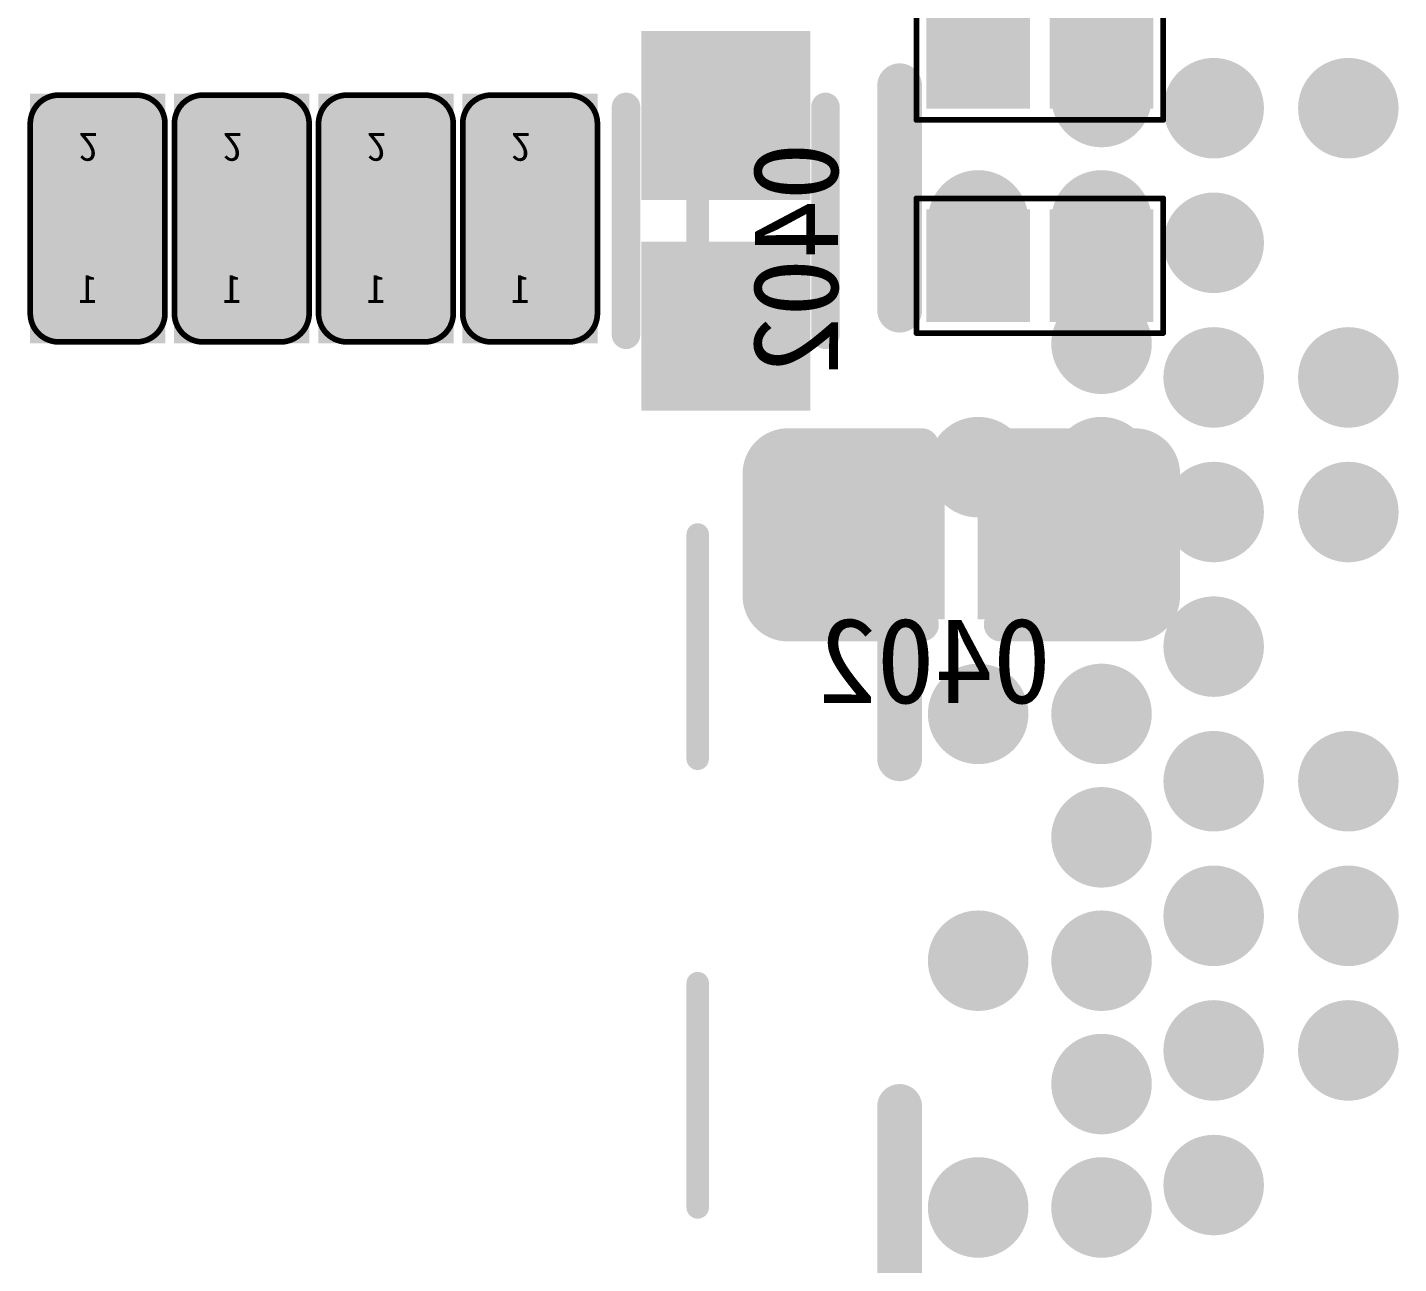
# Model space of a CAD drawing. Header units: millimetres. Extents: x 7.33 to 10.08, y 7.01 to 8.78.
# Drawn here: x 7.8373 to 8.0779, y 7.5051 to 7.722 of the extents above; entities that cross this region are included whole.
import ezdxf

# ---------------------------------------------------------------- set-up
doc = ezdxf.new("R2010")
doc.units = ezdxf.units.MM
doc.header["$MEASUREMENT"] = 0
for name, color, linetype in [('BottomLayer', 5, 'Continuous'), ('BottomOverlay', 54, 'Continuous'), ('BottomPaste', 16, 'Continuous'), ('BottomSolder', 6, 'Continuous'), ('Mechanical16', 56, 'Continuous'), ('Mechanical20', 56, 'Continuous'), ('Mechanical5', 56, 'Continuous'), ('TopLayer', 1, 'Continuous'), ('TopOverlay', 2, 'Continuous'), ('TopPaste', 8, 'Continuous'), ('TopSolder', 216, 'Continuous')]:
    doc.layers.add(name, color=color, linetype=linetype)

# ---------------------------------------------------------------- blocks, each defined once
blk = doc.blocks.new('R0201_B_175')
at = {"layer": 'BottomLayer'}
for points in [[(-0.01792, -0.00788), (-0.00375, -0.00788), (-0.01792, 0.00787), (-0.00375, 0.00787)], [(0.00374, -0.00788), (0.01791, -0.00788), (0.00374, 0.00787), (0.01791, 0.00787)]]:
    blk.add_solid(points, dxfattribs=at)
at = {"layer": 'BottomOverlay', "const_width": 0.001}
for points in [[(-0.02166, 0.01182), (-0.02166, -0.01182)], [(0.02166, 0.01182), (-0.02166, 0.01182)], [(0.02166, 0.01182), (0.02166, -0.01182)], [(0.02166, -0.01182), (-0.02166, -0.01182)]]:
    blk.add_lwpolyline(points, dxfattribs=at)
at = {"layer": 'BottomOverlay', "const_width": 0.0005}
for points in [[(-0.02191, 0.01182, 1), (-0.02141, 0.01182, 1)], [(-0.02191, 0.01182, 1), (-0.02141, 0.01182, 1)], [(0.02141, 0.01182, 1), (0.02191, 0.01182, 1)], [(0.02141, 0.01182, 1), (0.02191, 0.01182, 1)], [(-0.02191, -0.01182, 1), (-0.02141, -0.01182, 1)], [(-0.02191, -0.01182, 1), (-0.02141, -0.01182, 1)], [(0.02141, -0.01182, 1), (0.02191, -0.01182, 1)], [(0.02141, -0.01182, 1), (0.02191, -0.01182, 1)]]:
    blk.add_lwpolyline(points, format="xyb", close=True, dxfattribs=at)
at = {"layer": 'BottomPaste'}
for points in [[(-0.01792, -0.00788), (-0.00375, -0.00788), (-0.01792, 0.00787), (-0.00375, 0.00787)], [(0.00374, -0.00788), (0.01791, -0.00788), (0.00374, 0.00787), (0.01791, 0.00787)]]:
    blk.add_solid(points, dxfattribs=at)
at = {"layer": 'BottomSolder'}
for points in [[(-0.01992, -0.00988), (-0.00175, -0.00988), (-0.01992, 0.00987), (-0.00175, 0.00987)], [(0.00174, -0.00988), (0.01991, -0.00988), (0.00174, 0.00987), (0.01991, 0.00987)]]:
    blk.add_solid(points, dxfattribs=at)
blk = doc.blocks.new('R0201_B_184')
at = {"layer": 'BottomLayer'}
for points in [[(-0.01792, -0.00788), (-0.00375, -0.00788), (-0.01792, 0.00787), (-0.00375, 0.00787)], [(0.00374, -0.00788), (0.01791, -0.00788), (0.00374, 0.00787), (0.01791, 0.00787)]]:
    blk.add_solid(points, dxfattribs=at)
at = {"layer": 'BottomOverlay', "const_width": 0.001}
for points in [[(-0.02166, 0.01182), (-0.02166, -0.01182)], [(0.02166, 0.01182), (-0.02166, 0.01182)], [(0.02166, 0.01182), (0.02166, -0.01182)], [(0.02166, -0.01182), (-0.02166, -0.01182)]]:
    blk.add_lwpolyline(points, dxfattribs=at)
at = {"layer": 'BottomOverlay', "const_width": 0.0005}
for points in [[(-0.02191, 0.01182, 1), (-0.02141, 0.01182, 1)], [(-0.02191, 0.01182, 1), (-0.02141, 0.01182, 1)], [(0.02141, 0.01182, 1), (0.02191, 0.01182, 1)], [(0.02141, 0.01182, 1), (0.02191, 0.01182, 1)], [(-0.02191, -0.01182, 1), (-0.02141, -0.01182, 1)], [(-0.02191, -0.01182, 1), (-0.02141, -0.01182, 1)], [(0.02141, -0.01182, 1), (0.02191, -0.01182, 1)], [(0.02141, -0.01182, 1), (0.02191, -0.01182, 1)]]:
    blk.add_lwpolyline(points, format="xyb", close=True, dxfattribs=at)
at = {"layer": 'BottomPaste'}
for points in [[(-0.01792, -0.00788), (-0.00375, -0.00788), (-0.01792, 0.00787), (-0.00375, 0.00787)], [(0.00374, -0.00788), (0.01791, -0.00788), (0.00374, 0.00787), (0.01791, 0.00787)]]:
    blk.add_solid(points, dxfattribs=at)
at = {"layer": 'BottomSolder'}
for points in [[(-0.01992, -0.00988), (-0.00175, -0.00988), (-0.01992, 0.00987), (-0.00175, 0.00987)], [(0.00174, -0.00988), (0.01991, -0.00988), (0.00174, 0.00987), (0.01991, 0.00987)]]:
    blk.add_solid(points, dxfattribs=at)
blk = doc.blocks.new('C0402_B_445')
at = {"layer": 'BottomLayer'}
for points in [[(-0.0069, -0.01083), (-0.0069, 0.01082), (-0.02855, -0.01083), (-0.02855, 0.01082)], [(0.02855, -0.01083), (0.02855, 0.01082), (0.0069, -0.01083), (0.0069, 0.01082)]]:
    blk.add_solid(points, dxfattribs=at)
at = {"layer": 'BottomOverlay', "const_width": 0.00591}
for points in [[(-0.03543, 0.01075, -0.414249), (-0.03043, 0.01575)], [(0.03043, 0.01575, -0.414249), (0.03543, 0.01075)], [(-0.03043, -0.01575, -0.414331), (-0.03543, -0.01075)], [(0.03543, -0.01075, -0.414331), (0.03043, -0.01575)]]:
    blk.add_lwpolyline(points, format="xyb", dxfattribs=at)
for points in [[(-0.03043, 0.01575), (-0.0069, 0.01575)], [(0.0069, 0.01575), (0.03043, 0.01575)], [(-0.03543, -0.01075), (-0.03543, 0.01075)], [(0.03543, -0.01075), (0.03543, 0.01075)], [(-0.03043, -0.01575), (-0.0069, -0.01575)], [(0.0069, -0.01575), (0.03043, -0.01575)]]:
    blk.add_lwpolyline(points, dxfattribs=at)
at = {"layer": 'BottomOverlay', "const_width": 0.00295}
for points in [[(-0.03191, 0.01575, 1), (-0.02895, 0.01575, 1)], [(-0.03191, 0.01575, 1), (-0.02895, 0.01575, 1)], [(-0.00837, 0.01575, 1), (-0.00542, 0.01575, 1)], [(0.00543, 0.01575, 1), (0.00838, 0.01575, 1)], [(0.02895, 0.01575, 1), (0.03191, 0.01575, 1)], [(0.02895, 0.01575, 1), (0.03191, 0.01575, 1)], [(-0.03691, 0.01075, 1), (-0.03395, 0.01075, 1)], [(-0.03691, 0.01075, 1), (-0.03395, 0.01075, 1)], [(0.03395, 0.01075, 1), (0.03691, 0.01075, 1)], [(0.03395, 0.01075, 1), (0.03691, 0.01075, 1)], [(-0.03691, -0.01075, 1), (-0.03395, -0.01075, 1)], [(-0.03691, -0.01075, 1), (-0.03395, -0.01075, 1)], [(0.03395, -0.01075, 1), (0.03691, -0.01075, 1)], [(0.03395, -0.01075, 1), (0.03691, -0.01075, 1)], [(-0.03191, -0.01575, 1), (-0.02895, -0.01575, 1)], [(-0.03191, -0.01575, 1), (-0.02895, -0.01575, 1)], [(-0.00837, -0.01575, 1), (-0.00542, -0.01575, 1)], [(0.00543, -0.01575, 1), (0.00838, -0.01575, 1)], [(0.02895, -0.01575, 1), (0.03191, -0.01575, 1)], [(0.02895, -0.01575, 1), (0.03191, -0.01575, 1)]]:
    blk.add_lwpolyline(points, format="xyb", close=True, dxfattribs=at)
at = {"layer": 'BottomPaste'}
for points in [[(-0.0069, -0.01083), (-0.0069, 0.01082), (-0.02855, -0.01083), (-0.02855, 0.01082)], [(0.02855, -0.01083), (0.02855, 0.01082), (0.0069, -0.01083), (0.0069, 0.01082)]]:
    blk.add_solid(points, dxfattribs=at)
at = {"layer": 'BottomSolder'}
for points in [[(-0.0029, -0.01483), (-0.0029, 0.01482), (-0.03254, -0.01483), (-0.03254, 0.01482)], [(0.03254, -0.01483), (0.03254, 0.01482), (0.0029, -0.01483), (0.0029, 0.01482)]]:
    blk.add_solid(points, dxfattribs=at)
blk = doc.blocks.new('C0402_BGA_B_557')
at = {"layer": 'BottomLayer'}
for points in [[(-0.00767, 0.01083), (-0.02933, 0.01083), (-0.00767, -0.01083), (-0.02933, -0.01083)], [(0.02933, 0.01083), (0.00767, 0.01083), (0.02933, -0.01083), (0.00767, -0.01083)]]:
    blk.add_solid(points, dxfattribs=at)
at = {"layer": 'BottomOverlay', "const_width": 0.005}
for points in [[(-0.02, 0.0175), (0.02, 0.0175)], [(-0.02, -0.0175), (0.02, -0.0175)]]:
    blk.add_lwpolyline(points, dxfattribs=at)
at = {"layer": 'BottomOverlay', "const_width": 0.0025}
for points in [[(-0.02125, 0.0175, 1), (-0.01875, 0.0175, 1)], [(0.01875, 0.0175, 1), (0.02125, 0.0175, 1)], [(-0.02125, -0.0175, 1), (-0.01875, -0.0175, 1)], [(0.01875, -0.0175, 1), (0.02125, -0.0175, 1)]]:
    blk.add_lwpolyline(points, format="xyb", close=True, dxfattribs=at)
at = {"layer": 'BottomPaste'}
for points in [[(-0.00767, 0.01083), (-0.02933, 0.01083), (-0.00767, -0.01083), (-0.02933, -0.01083)], [(0.02933, 0.01083), (0.00767, 0.01083), (0.02933, -0.01083), (0.00767, -0.01083)]]:
    blk.add_solid(points, dxfattribs=at)
at = {"layer": 'BottomSolder'}
for points in [[(-0.00367, 0.01483), (-0.03333, 0.01483), (-0.00367, -0.01483), (-0.03333, -0.01483)], [(0.03333, 0.01483), (0.00367, 0.01483), (0.03333, -0.01483), (0.00367, -0.01483)]]:
    blk.add_solid(points, dxfattribs=at)
blk = doc.blocks.new('C0201_B_558')
at = {"layer": 'BottomLayer'}
for points in [[(-0.01792, -0.00788), (-0.00375, -0.00788), (-0.01792, 0.00787), (-0.00375, 0.00787)], [(0.00374, -0.00788), (0.01791, -0.00788), (0.00374, 0.00787), (0.01791, 0.00787)]]:
    blk.add_solid(points, dxfattribs=at)
at = {"layer": 'BottomOverlay', "const_width": 0.001}
for points in [[(-0.02166, 0.00681, -0.414249), (-0.01666, 0.01182)], [(0.01665, 0.01182, -0.414214), (0.02166, 0.00681)], [(-0.01666, -0.01182, -0.414178), (-0.02166, -0.00681)], [(0.02166, -0.00681, -0.414132), (0.01665, -0.01182)]]:
    blk.add_lwpolyline(points, format="xyb", dxfattribs=at)
for points in [[(0.01665, 0.01182), (-0.01666, 0.01182)], [(-0.02166, -0.00681), (-0.02166, 0.00681)], [(0.02166, -0.00681), (0.02166, 0.00681)], [(0.01665, -0.01182), (-0.01666, -0.01182)]]:
    blk.add_lwpolyline(points, dxfattribs=at)
at = {"layer": 'BottomOverlay', "const_width": 0.0005}
for points in [[(-0.01691, 0.01182, 1), (-0.01641, 0.01182, 1)], [(-0.01691, 0.01182, 1), (-0.01641, 0.01182, 1)], [(0.0164, 0.01182, 1), (0.0169, 0.01182, 1)], [(0.0164, 0.01182, 1), (0.0169, 0.01182, 1)], [(-0.02191, 0.00681, 1), (-0.02141, 0.00681, 1)], [(-0.02191, 0.00681, 1), (-0.02141, 0.00681, 1)], [(0.02141, 0.00681, 1), (0.02191, 0.00681, 1)], [(0.02141, 0.00681, 1), (0.02191, 0.00681, 1)], [(-0.02191, -0.00681, 1), (-0.02141, -0.00681, 1)], [(-0.02191, -0.00681, 1), (-0.02141, -0.00681, 1)], [(0.02141, -0.00681, 1), (0.02191, -0.00681, 1)], [(0.02141, -0.00681, 1), (0.02191, -0.00681, 1)], [(-0.01691, -0.01182, 1), (-0.01641, -0.01182, 1)], [(-0.01691, -0.01182, 1), (-0.01641, -0.01182, 1)], [(0.0164, -0.01182, 1), (0.0169, -0.01182, 1)], [(0.0164, -0.01182, 1), (0.0169, -0.01182, 1)]]:
    blk.add_lwpolyline(points, format="xyb", close=True, dxfattribs=at)
at = {"layer": 'BottomPaste'}
for points in [[(-0.01792, -0.00788), (-0.00375, -0.00788), (-0.01792, 0.00787), (-0.00375, 0.00787)], [(0.00374, -0.00788), (0.01791, -0.00788), (0.00374, 0.00787), (0.01791, 0.00787)]]:
    blk.add_solid(points, dxfattribs=at)
at = {"layer": 'BottomSolder'}
for points in [[(-0.02192, -0.01188), (0.00025, -0.01188), (-0.02192, 0.01187), (0.00025, 0.01187)], [(-0.00026, -0.01188), (0.02191, -0.01188), (-0.00026, 0.01187), (0.02191, 0.01187)]]:
    blk.add_solid(points, dxfattribs=at)
at = {"layer": 'Mechanical20', "text_generation_flag": 2}
for s, rotation, p in [('1', -90, (-0.01484, 0)), ('2', 90, (0.015, 0.00333))]:
    blk.add_text(s, height=0.005, rotation=rotation, dxfattribs=at).set_placement(p)
blk = doc.blocks.new('C0201_B_559')
at = {"layer": 'BottomLayer'}
for points in [[(-0.01792, -0.00788), (-0.00375, -0.00788), (-0.01792, 0.00787), (-0.00375, 0.00787)], [(0.00374, -0.00788), (0.01791, -0.00788), (0.00374, 0.00787), (0.01791, 0.00787)]]:
    blk.add_solid(points, dxfattribs=at)
at = {"layer": 'BottomOverlay', "const_width": 0.001}
for points in [[(-0.02166, 0.00681, -0.414249), (-0.01666, 0.01182)], [(0.01665, 0.01182, -0.414214), (0.02166, 0.00681)], [(-0.01666, -0.01182, -0.414178), (-0.02166, -0.00681)], [(0.02166, -0.00681, -0.414132), (0.01665, -0.01182)]]:
    blk.add_lwpolyline(points, format="xyb", dxfattribs=at)
for points in [[(0.01665, 0.01182), (-0.01666, 0.01182)], [(-0.02166, -0.00681), (-0.02166, 0.00681)], [(0.02166, -0.00681), (0.02166, 0.00681)], [(0.01665, -0.01182), (-0.01666, -0.01182)]]:
    blk.add_lwpolyline(points, dxfattribs=at)
at = {"layer": 'BottomOverlay', "const_width": 0.0005}
for points in [[(-0.01691, 0.01182, 1), (-0.01641, 0.01182, 1)], [(-0.01691, 0.01182, 1), (-0.01641, 0.01182, 1)], [(0.0164, 0.01182, 1), (0.0169, 0.01182, 1)], [(0.0164, 0.01182, 1), (0.0169, 0.01182, 1)], [(-0.02191, 0.00681, 1), (-0.02141, 0.00681, 1)], [(-0.02191, 0.00681, 1), (-0.02141, 0.00681, 1)], [(0.02141, 0.00681, 1), (0.02191, 0.00681, 1)], [(0.02141, 0.00681, 1), (0.02191, 0.00681, 1)], [(-0.02191, -0.00681, 1), (-0.02141, -0.00681, 1)], [(-0.02191, -0.00681, 1), (-0.02141, -0.00681, 1)], [(0.02141, -0.00681, 1), (0.02191, -0.00681, 1)], [(0.02141, -0.00681, 1), (0.02191, -0.00681, 1)], [(-0.01691, -0.01182, 1), (-0.01641, -0.01182, 1)], [(-0.01691, -0.01182, 1), (-0.01641, -0.01182, 1)], [(0.0164, -0.01182, 1), (0.0169, -0.01182, 1)], [(0.0164, -0.01182, 1), (0.0169, -0.01182, 1)]]:
    blk.add_lwpolyline(points, format="xyb", close=True, dxfattribs=at)
at = {"layer": 'BottomPaste'}
for points in [[(-0.01792, -0.00788), (-0.00375, -0.00788), (-0.01792, 0.00787), (-0.00375, 0.00787)], [(0.00374, -0.00788), (0.01791, -0.00788), (0.00374, 0.00787), (0.01791, 0.00787)]]:
    blk.add_solid(points, dxfattribs=at)
at = {"layer": 'BottomSolder'}
for points in [[(-0.02192, -0.01188), (0.00025, -0.01188), (-0.02192, 0.01187), (0.00025, 0.01187)], [(-0.00026, -0.01188), (0.02191, -0.01188), (-0.00026, 0.01187), (0.02191, 0.01187)]]:
    blk.add_solid(points, dxfattribs=at)
at = {"layer": 'Mechanical20', "text_generation_flag": 2}
for s, rotation, p in [('1', -90, (-0.01484, 0)), ('2', 90, (0.015, 0.00333))]:
    blk.add_text(s, height=0.005, rotation=rotation, dxfattribs=at).set_placement(p)
blk = doc.blocks.new('C0201_B_560')
at = {"layer": 'BottomLayer'}
for points in [[(-0.01792, -0.00788), (-0.00375, -0.00788), (-0.01792, 0.00787), (-0.00375, 0.00787)], [(0.00374, -0.00788), (0.01791, -0.00788), (0.00374, 0.00787), (0.01791, 0.00787)]]:
    blk.add_solid(points, dxfattribs=at)
at = {"layer": 'BottomOverlay', "const_width": 0.001}
for points in [[(-0.02166, 0.00681, -0.414249), (-0.01666, 0.01182)], [(0.01665, 0.01182, -0.414214), (0.02166, 0.00681)], [(-0.01666, -0.01182, -0.414178), (-0.02166, -0.00681)], [(0.02166, -0.00681, -0.414132), (0.01665, -0.01182)]]:
    blk.add_lwpolyline(points, format="xyb", dxfattribs=at)
for points in [[(0.01665, 0.01182), (-0.01666, 0.01182)], [(-0.02166, -0.00681), (-0.02166, 0.00681)], [(0.02166, -0.00681), (0.02166, 0.00681)], [(0.01665, -0.01182), (-0.01666, -0.01182)]]:
    blk.add_lwpolyline(points, dxfattribs=at)
at = {"layer": 'BottomOverlay', "const_width": 0.0005}
for points in [[(-0.01691, 0.01182, 1), (-0.01641, 0.01182, 1)], [(-0.01691, 0.01182, 1), (-0.01641, 0.01182, 1)], [(0.0164, 0.01182, 1), (0.0169, 0.01182, 1)], [(0.0164, 0.01182, 1), (0.0169, 0.01182, 1)], [(-0.02191, 0.00681, 1), (-0.02141, 0.00681, 1)], [(-0.02191, 0.00681, 1), (-0.02141, 0.00681, 1)], [(0.02141, 0.00681, 1), (0.02191, 0.00681, 1)], [(0.02141, 0.00681, 1), (0.02191, 0.00681, 1)], [(-0.02191, -0.00681, 1), (-0.02141, -0.00681, 1)], [(-0.02191, -0.00681, 1), (-0.02141, -0.00681, 1)], [(0.02141, -0.00681, 1), (0.02191, -0.00681, 1)], [(0.02141, -0.00681, 1), (0.02191, -0.00681, 1)], [(-0.01691, -0.01182, 1), (-0.01641, -0.01182, 1)], [(-0.01691, -0.01182, 1), (-0.01641, -0.01182, 1)], [(0.0164, -0.01182, 1), (0.0169, -0.01182, 1)], [(0.0164, -0.01182, 1), (0.0169, -0.01182, 1)]]:
    blk.add_lwpolyline(points, format="xyb", close=True, dxfattribs=at)
at = {"layer": 'BottomPaste'}
for points in [[(-0.01792, -0.00788), (-0.00375, -0.00788), (-0.01792, 0.00787), (-0.00375, 0.00787)], [(0.00374, -0.00788), (0.01791, -0.00788), (0.00374, 0.00787), (0.01791, 0.00787)]]:
    blk.add_solid(points, dxfattribs=at)
at = {"layer": 'BottomSolder'}
for points in [[(-0.02192, -0.01188), (0.00025, -0.01188), (-0.02192, 0.01187), (0.00025, 0.01187)], [(-0.00026, -0.01188), (0.02191, -0.01188), (-0.00026, 0.01187), (0.02191, 0.01187)]]:
    blk.add_solid(points, dxfattribs=at)
at = {"layer": 'Mechanical20', "text_generation_flag": 2}
for s, rotation, p in [('1', -90, (-0.01484, 0)), ('2', 90, (0.015, 0.00333))]:
    blk.add_text(s, height=0.005, rotation=rotation, dxfattribs=at).set_placement(p)
blk = doc.blocks.new('C0201_B_563')
at = {"layer": 'BottomLayer'}
for points in [[(-0.01792, -0.00788), (-0.00375, -0.00788), (-0.01792, 0.00787), (-0.00375, 0.00787)], [(0.00374, -0.00788), (0.01791, -0.00788), (0.00374, 0.00787), (0.01791, 0.00787)]]:
    blk.add_solid(points, dxfattribs=at)
at = {"layer": 'BottomOverlay', "const_width": 0.001}
for points in [[(-0.02166, 0.00681, -0.414249), (-0.01666, 0.01182)], [(0.01665, 0.01182, -0.414214), (0.02166, 0.00681)], [(-0.01666, -0.01182, -0.414178), (-0.02166, -0.00681)], [(0.02166, -0.00681, -0.414132), (0.01665, -0.01182)]]:
    blk.add_lwpolyline(points, format="xyb", dxfattribs=at)
for points in [[(0.01665, 0.01182), (-0.01666, 0.01182)], [(-0.02166, -0.00681), (-0.02166, 0.00681)], [(0.02166, -0.00681), (0.02166, 0.00681)], [(0.01665, -0.01182), (-0.01666, -0.01182)]]:
    blk.add_lwpolyline(points, dxfattribs=at)
at = {"layer": 'BottomOverlay', "const_width": 0.0005}
for points in [[(-0.01691, 0.01182, 1), (-0.01641, 0.01182, 1)], [(-0.01691, 0.01182, 1), (-0.01641, 0.01182, 1)], [(0.0164, 0.01182, 1), (0.0169, 0.01182, 1)], [(0.0164, 0.01182, 1), (0.0169, 0.01182, 1)], [(-0.02191, 0.00681, 1), (-0.02141, 0.00681, 1)], [(-0.02191, 0.00681, 1), (-0.02141, 0.00681, 1)], [(0.02141, 0.00681, 1), (0.02191, 0.00681, 1)], [(0.02141, 0.00681, 1), (0.02191, 0.00681, 1)], [(-0.02191, -0.00681, 1), (-0.02141, -0.00681, 1)], [(-0.02191, -0.00681, 1), (-0.02141, -0.00681, 1)], [(0.02141, -0.00681, 1), (0.02191, -0.00681, 1)], [(0.02141, -0.00681, 1), (0.02191, -0.00681, 1)], [(-0.01691, -0.01182, 1), (-0.01641, -0.01182, 1)], [(-0.01691, -0.01182, 1), (-0.01641, -0.01182, 1)], [(0.0164, -0.01182, 1), (0.0169, -0.01182, 1)], [(0.0164, -0.01182, 1), (0.0169, -0.01182, 1)]]:
    blk.add_lwpolyline(points, format="xyb", close=True, dxfattribs=at)
at = {"layer": 'BottomPaste'}
for points in [[(-0.01792, -0.00788), (-0.00375, -0.00788), (-0.01792, 0.00787), (-0.00375, 0.00787)], [(0.00374, -0.00788), (0.01791, -0.00788), (0.00374, 0.00787), (0.01791, 0.00787)]]:
    blk.add_solid(points, dxfattribs=at)
at = {"layer": 'BottomSolder'}
for points in [[(-0.02192, -0.01188), (0.00025, -0.01188), (-0.02192, 0.01187), (0.00025, 0.01187)], [(-0.00026, -0.01188), (0.02191, -0.01188), (-0.00026, 0.01187), (0.02191, 0.01187)]]:
    blk.add_solid(points, dxfattribs=at)
at = {"layer": 'Mechanical20', "text_generation_flag": 2}
for s, rotation, p in [('1', -90, (-0.01484, 0)), ('2', 90, (0.015, 0.00333))]:
    blk.add_text(s, height=0.005, rotation=rotation, dxfattribs=at).set_placement(p)
blk = doc.blocks.new('BGA698_16R1X17R2X1R18_569')
at = {"layer": 'Mechanical16'}
for points, const_width in [([(-0.17716, 0.37402), (-0.21654, 0.37402)], 0.00394), ([(-0.09842, 0.37402), (-0.1378, 0.37402)], 0.00394), ([(-0.01969, 0.37402), (-0.05906, 0.37402)], 0.00394), ([(-0.19882, 0.33858), (-0.31102, 0.33858)], 0.00787), ([(-0.09842, 0.33858), (-0.1378, 0.33858)], 0.00787), ([(-0.01969, 0.33858), (-0.05906, 0.33858)], 0.00787)]:
    blk.add_lwpolyline(points, dxfattribs=dict(at, const_width=const_width))
for points, const_width in [([(-0.21752, 0.37402, 1), (-0.21555, 0.37402, 1)], 0.00197), ([(-0.17815, 0.37402, 1), (-0.17618, 0.37402, 1)], 0.00197), ([(-0.13878, 0.37402, 1), (-0.13681, 0.37402, 1)], 0.00197), ([(-0.09941, 0.37402, 1), (-0.09744, 0.37402, 1)], 0.00197), ([(-0.06004, 0.37402, 1), (-0.05807, 0.37402, 1)], 0.00197), ([(-0.02067, 0.37402, 1), (-0.0187, 0.37402, 1)], 0.00197), ([(-0.20079, 0.33858, 1), (-0.19685, 0.33858, 1)], 0.00394), ([(-0.13976, 0.33858, 1), (-0.13583, 0.33858, 1)], 0.00394), ([(-0.10039, 0.33858, 1), (-0.09646, 0.33858, 1)], 0.00394), ([(-0.06102, 0.33858, 1), (-0.05709, 0.33858, 1)], 0.00394), ([(-0.02165, 0.33858, 1), (-0.01772, 0.33858, 1)], 0.00394)]:
    blk.add_lwpolyline(points, format="xyb", close=True, dxfattribs=dict(at, const_width=const_width))
at = {"layer": 'TopLayer', "const_width": 0.00482}
for points in [[(-0.21895, 0.3248, 1), (-0.21412, 0.3248, 1)], [(-0.17564, 0.3248, 1), (-0.17082, 0.3248, 1)], [(-0.13233, 0.3248, 1), (-0.12751, 0.3248, 1)], [(-0.08903, 0.3248, 1), (-0.0842, 0.3248, 1)], [(-0.04572, 0.3248, 1), (-0.0409, 0.3248, 1)], [(-0.21895, 0.30315, 1), (-0.21412, 0.30315, 1)], [(-0.19729, 0.30315, 1), (-0.19247, 0.30315, 1)], [(-0.17564, 0.30315, 1), (-0.17082, 0.30315, 1)], [(-0.15399, 0.30315, 1), (-0.14916, 0.30315, 1)], [(-0.13233, 0.30315, 1), (-0.12751, 0.30315, 1)], [(-0.11068, 0.30315, 1), (-0.10586, 0.30315, 1)], [(-0.08903, 0.30315, 1), (-0.0842, 0.30315, 1)], [(-0.06737, 0.30315, 1), (-0.06255, 0.30315, 1)], [(-0.04572, 0.30315, 1), (-0.0409, 0.30315, 1)], [(-0.02407, 0.30315, 1), (-0.01924, 0.30315, 1)], [(-0.21501, 0.28347, 1), (-0.21019, 0.28347, 1)], [(-0.19139, 0.28347, 1), (-0.18656, 0.28347, 1)], [(-0.16777, 0.28347, 1), (-0.16294, 0.28347, 1)], [(-0.14414, 0.28347, 1), (-0.13932, 0.28347, 1)], [(-0.12052, 0.28347, 1), (-0.1157, 0.28347, 1)], [(-0.0969, 0.28347, 1), (-0.09208, 0.28347, 1)], [(-0.07328, 0.28347, 1), (-0.06845, 0.28347, 1)], [(-0.04966, 0.28347, 1), (-0.04483, 0.28347, 1)], [(-0.02603, 0.28347, 1), (-0.02121, 0.28347, 1)], [(-0.19139, 0.25984, 1), (-0.18656, 0.25984, 1)], [(-0.16777, 0.25984, 1), (-0.16294, 0.25984, 1)], [(-0.14414, 0.25984, 1), (-0.13932, 0.25984, 1)], [(-0.0969, 0.25984, 1), (-0.09208, 0.25984, 1)], [(-0.07328, 0.25984, 1), (-0.06845, 0.25984, 1)], [(-0.02603, 0.25984, 1), (-0.02121, 0.25984, 1)]]:
    blk.add_lwpolyline(points, format="xyb", close=True, dxfattribs=at)
at = {"layer": 'TopOverlay', "const_width": 0.00787}
for points in [[(-0.19882, 0.33858), (-0.31102, 0.33858)], [(-0.09842, 0.33858), (-0.1378, 0.33858)], [(-0.01969, 0.33858), (-0.05906, 0.33858)]]:
    blk.add_lwpolyline(points, dxfattribs=at)
at = {"layer": 'TopOverlay', "const_width": 0.00394}
for points in [[(-0.20079, 0.33858, 1), (-0.19685, 0.33858, 1)], [(-0.13976, 0.33858, 1), (-0.13583, 0.33858, 1)], [(-0.10039, 0.33858, 1), (-0.09646, 0.33858, 1)], [(-0.06102, 0.33858, 1), (-0.05709, 0.33858, 1)], [(-0.02165, 0.33858, 1), (-0.01772, 0.33858, 1)]]:
    blk.add_lwpolyline(points, format="xyb", close=True, dxfattribs=at)
at = {"layer": 'TopPaste', "const_width": 0.00482}
for points in [[(-0.21895, 0.3248, 1), (-0.21412, 0.3248, 1)], [(-0.17564, 0.3248, 1), (-0.17082, 0.3248, 1)], [(-0.13233, 0.3248, 1), (-0.12751, 0.3248, 1)], [(-0.08903, 0.3248, 1), (-0.0842, 0.3248, 1)], [(-0.04572, 0.3248, 1), (-0.0409, 0.3248, 1)], [(-0.21895, 0.30315, 1), (-0.21412, 0.30315, 1)], [(-0.19729, 0.30315, 1), (-0.19247, 0.30315, 1)], [(-0.17564, 0.30315, 1), (-0.17082, 0.30315, 1)], [(-0.15399, 0.30315, 1), (-0.14916, 0.30315, 1)], [(-0.13233, 0.30315, 1), (-0.12751, 0.30315, 1)], [(-0.11068, 0.30315, 1), (-0.10586, 0.30315, 1)], [(-0.08903, 0.30315, 1), (-0.0842, 0.30315, 1)], [(-0.06737, 0.30315, 1), (-0.06255, 0.30315, 1)], [(-0.04572, 0.30315, 1), (-0.0409, 0.30315, 1)], [(-0.02407, 0.30315, 1), (-0.01924, 0.30315, 1)], [(-0.21501, 0.28347, 1), (-0.21019, 0.28347, 1)], [(-0.19139, 0.28347, 1), (-0.18656, 0.28347, 1)], [(-0.16777, 0.28347, 1), (-0.16294, 0.28347, 1)], [(-0.14414, 0.28347, 1), (-0.13932, 0.28347, 1)], [(-0.12052, 0.28347, 1), (-0.1157, 0.28347, 1)], [(-0.0969, 0.28347, 1), (-0.09208, 0.28347, 1)], [(-0.07328, 0.28347, 1), (-0.06845, 0.28347, 1)], [(-0.04966, 0.28347, 1), (-0.04483, 0.28347, 1)], [(-0.02603, 0.28347, 1), (-0.02121, 0.28347, 1)], [(-0.19139, 0.25984, 1), (-0.18656, 0.25984, 1)], [(-0.16777, 0.25984, 1), (-0.16294, 0.25984, 1)], [(-0.14414, 0.25984, 1), (-0.13932, 0.25984, 1)], [(-0.0969, 0.25984, 1), (-0.09208, 0.25984, 1)], [(-0.07328, 0.25984, 1), (-0.06845, 0.25984, 1)], [(-0.02603, 0.25984, 1), (-0.02121, 0.25984, 1)]]:
    blk.add_lwpolyline(points, format="xyb", close=True, dxfattribs=at)
at = {"layer": 'TopSolder', "const_width": 0.00882}
for points in [[(-0.22095, 0.3248, 1), (-0.21212, 0.3248, 1)], [(-0.17764, 0.3248, 1), (-0.16882, 0.3248, 1)], [(-0.13433, 0.3248, 1), (-0.12551, 0.3248, 1)], [(-0.09103, 0.3248, 1), (-0.0822, 0.3248, 1)], [(-0.04772, 0.3248, 1), (-0.0389, 0.3248, 1)], [(-0.22095, 0.30315, 1), (-0.21212, 0.30315, 1)], [(-0.19929, 0.30315, 1), (-0.19047, 0.30315, 1)], [(-0.17764, 0.30315, 1), (-0.16882, 0.30315, 1)], [(-0.15599, 0.30315, 1), (-0.14716, 0.30315, 1)], [(-0.13433, 0.30315, 1), (-0.12551, 0.30315, 1)], [(-0.11268, 0.30315, 1), (-0.10386, 0.30315, 1)], [(-0.09103, 0.30315, 1), (-0.0822, 0.30315, 1)], [(-0.06937, 0.30315, 1), (-0.06055, 0.30315, 1)], [(-0.04772, 0.30315, 1), (-0.0389, 0.30315, 1)], [(-0.02607, 0.30315, 1), (-0.01724, 0.30315, 1)], [(-0.21701, 0.28347, 1), (-0.20819, 0.28347, 1)], [(-0.19339, 0.28347, 1), (-0.18456, 0.28347, 1)], [(-0.16977, 0.28347, 1), (-0.16094, 0.28347, 1)], [(-0.14614, 0.28347, 1), (-0.13732, 0.28347, 1)], [(-0.12252, 0.28347, 1), (-0.1137, 0.28347, 1)], [(-0.0989, 0.28347, 1), (-0.09008, 0.28347, 1)], [(-0.07528, 0.28347, 1), (-0.06645, 0.28347, 1)], [(-0.05166, 0.28347, 1), (-0.04283, 0.28347, 1)], [(-0.02803, 0.28347, 1), (-0.01921, 0.28347, 1)], [(-0.19339, 0.25984, 1), (-0.18456, 0.25984, 1)], [(-0.16977, 0.25984, 1), (-0.16094, 0.25984, 1)], [(-0.14614, 0.25984, 1), (-0.13732, 0.25984, 1)], [(-0.0989, 0.25984, 1), (-0.09008, 0.25984, 1)], [(-0.07528, 0.25984, 1), (-0.06645, 0.25984, 1)], [(-0.02803, 0.25984, 1), (-0.01921, 0.25984, 1)]]:
    blk.add_lwpolyline(points, format="xyb", close=True, dxfattribs=at)

msp = doc.modelspace()

# ---------------------------------------------------------------- block references
for name, p, rotation in [('BGA698_16R1X17R2X1R18_569', (8.3289, 7.73145), 90), ('R0201_B_184', (8.01492, 7.71759), 180), ('C0402_BGA_B_557', (7.9598, 7.68806), 270), ('C0201_B_559', (7.84957, 7.68847), 90), ('C0201_B_563', (7.87487, 7.68847), 90), ('C0201_B_560', (7.90016, 7.68847), 90), ('C0201_B_558', (7.92546, 7.68847), 90), ('R0201_B_175', (8.01492, 7.68019), 180), ('C0402_B_445', (8.00114, 7.63295), 360)]:
    msp.add_blockref(name, p, dxfattribs=dict(rotation=rotation))

# ---------------------------------------------------------------- texts
at = {"layer": 'Mechanical5', "text_generation_flag": 2}
for rotation, p in [(90, (7.97949, 7.70184)), (360, (8.01689, 7.60342))]:
    msp.add_text('0402', height=0.015, rotation=rotation, dxfattribs=at).set_placement(p)

doc.saveas('drawing.dxf')
